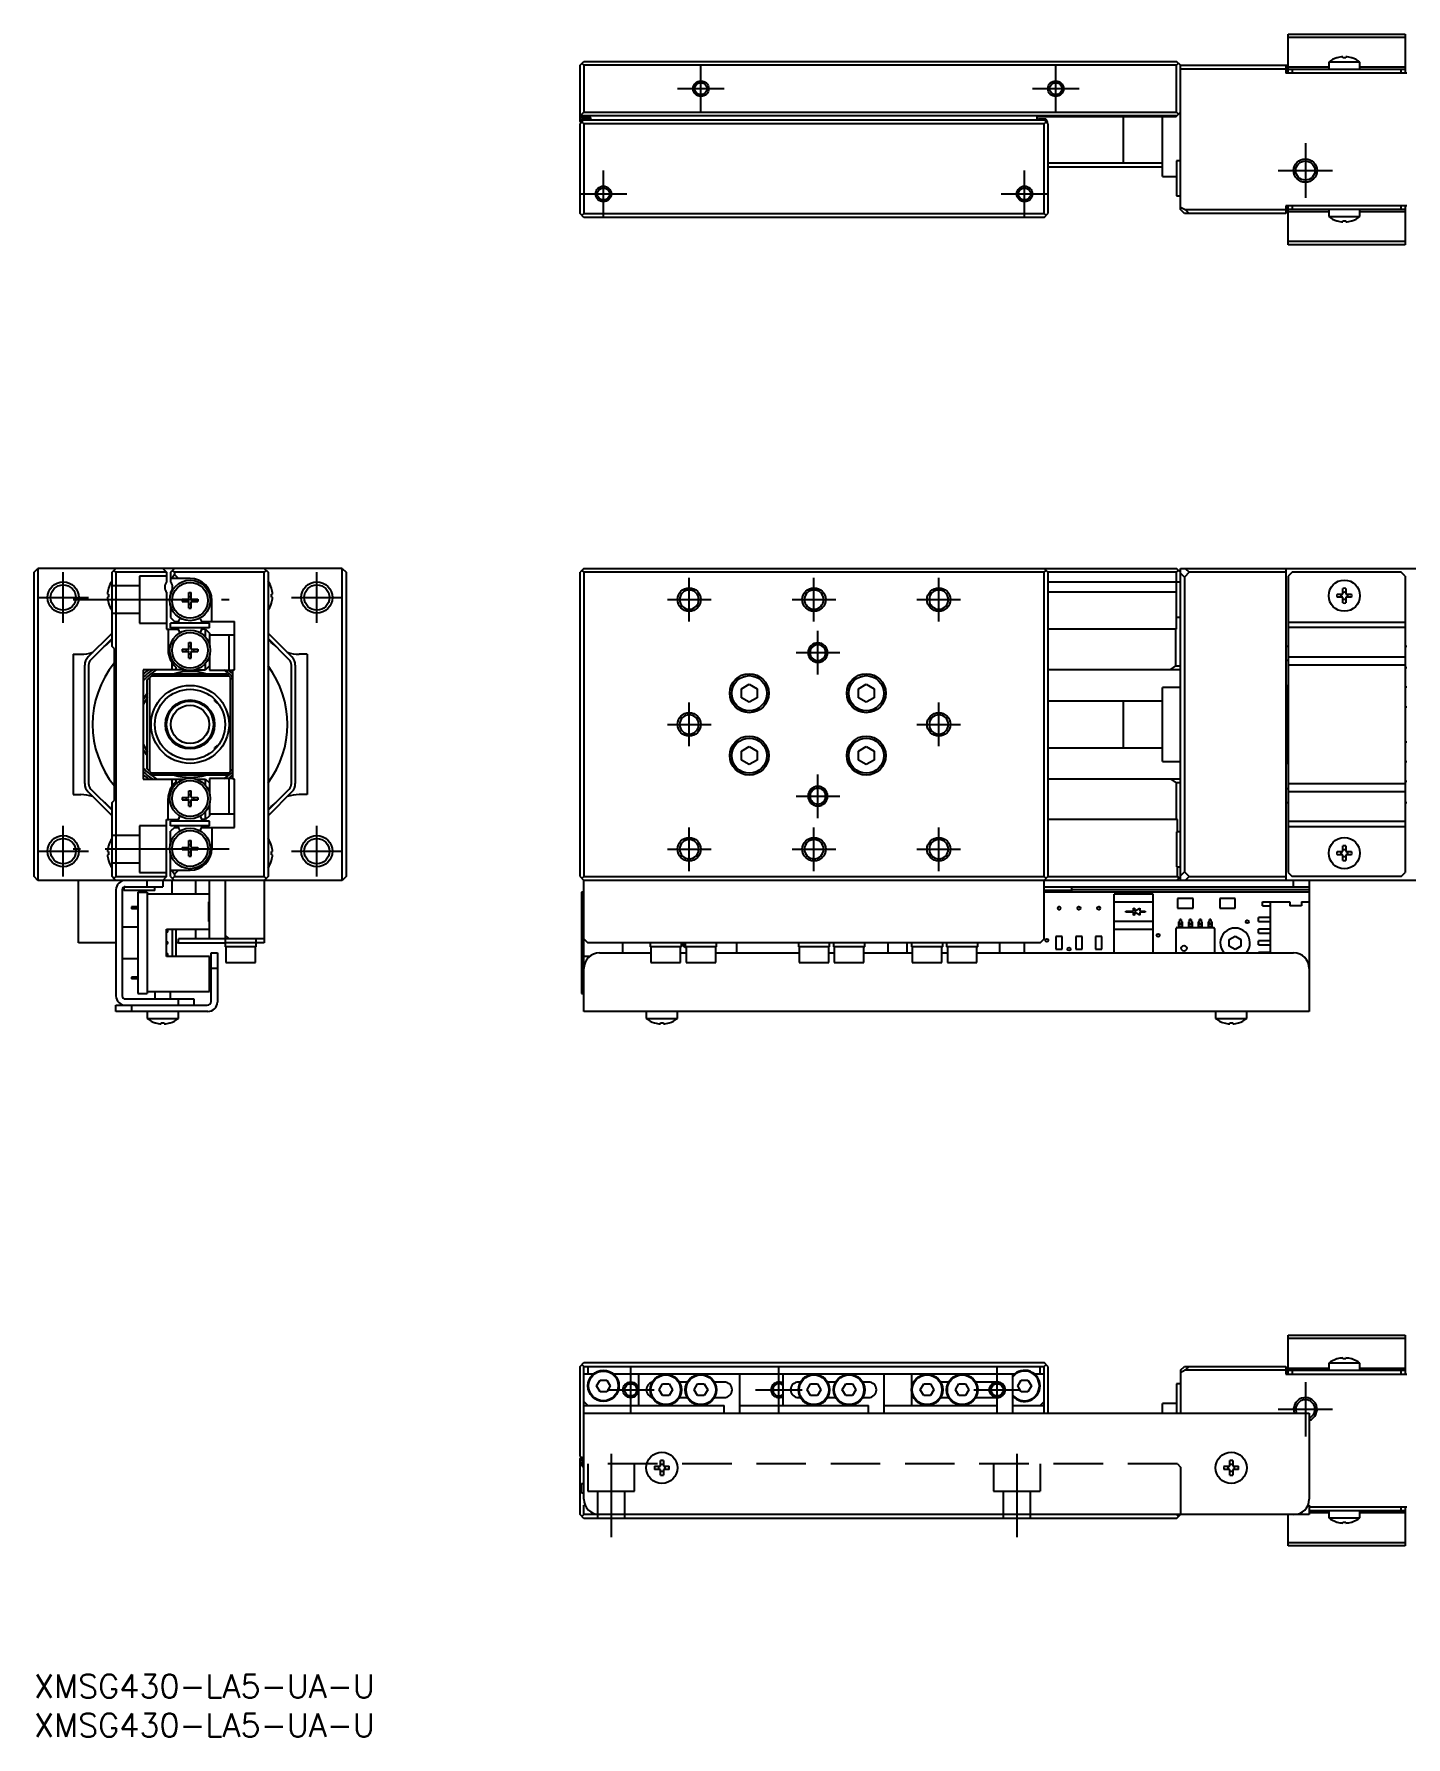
# Model space of a CAD drawing. Extents: x 0 to 579, y -8 to 217.
# Drawn here: x 0 to 175.9, y -8 to 210.3 of the extents above; entities that cross this region are included whole.
import ezdxf

# ---------------------------------------------------------------- set-up
doc = ezdxf.new("R2010")
doc.units = 0
doc.header["$LTSCALE"] = 0.5
doc.linetypes.add('CENTER', pattern=[50.8, 31.75, -6.35, 6.35, -6.35])
doc.linetypes.add('DASHED', pattern=[19.05, 12.7, -6.35])
for name, color, linetype in [('MSM_CENTER', 1, 'CENTER'), ('MSM_CONTINUOUS', 7, 'CONTINUOUS'), ('MSM_DASHED', 4, 'DASHED'), ('MSM_NARROW', 5, 'CONTINUOUS'), ('MSM_PART_NUMBER', 7, 'CONTINUOUS')]:
    doc.layers.add(name, color=color, linetype=linetype)
doc.styles.get("Standard").update_dxf_attribs({"font": 'txt.shx', "height": 1, "bigfont": 'bigfont.shx'})

# ---------------------------------------------------------------- blocks, each defined once
blk = doc.blocks.new('*U2')
at = {"layer": 'MSM_PART_NUMBER'}
blk.add_text('XMSG430-LA5-UA-U', height=3, dxfattribs=at).set_placement((0, -3))
blk = doc.blocks.new('*U3')
at = {"layer": 'MSM_PART_NUMBER'}
blk.add_text('XMSG430-LA5-UA-U', height=3, dxfattribs=at).set_placement((0, -8))

msp = doc.modelspace()

# ---------------------------------------------------------------- linework, layer by layer
at = {"layer": 'MSM_CENTER'}
for p, q in [((85.5, 200.3), (85.5, 206.3)), ((131, 200.3), (131, 206.3)), ((82.5, 203.3), (88.5, 203.3)), ((128, 203.3), (134, 203.3)), ((163, 196.3), (163, 189.3)), ((73, 186.8), (73, 192.8)), ((127, 186.8), (127, 192.8)), ((159.5, 192.8), (166.5, 192.8)), ((70, 189.8), (76, 189.8)), ((124, 189.8), (130, 189.8)), ((3.74, 134.81), (3.74, 141.31)), ((36.26, 134.81), (36.26, 141.31)), ((84, 135), (84, 140.6)), ((100, 135), (100, 140.6)), ((116, 135), (116, 140.6)), ((0.49, 138.06), (6.99, 138.06)), ((5, 137.8), (25, 137.8)), ((33.01, 138.06), (39.51, 138.06)), ((81.2, 137.8), (86.8, 137.8)), ((97.2, 137.8), (102.8, 137.8)), ((113.2, 137.8), (118.8, 137.8)), ((100.5, 128.2), (100.5, 133.8)), ((97.7, 131), (103.3, 131)), ((84, 119), (84, 124.6)), ((116, 119), (116, 124.6)), ((81.2, 121.8), (86.8, 121.8)), ((113.2, 121.8), (118.8, 121.8)), ((100.5, 109.8), (100.5, 115.4)), ((97.7, 112.6), (103.3, 112.6)), ((3.74, 102.29), (3.74, 108.79)), ((36.26, 102.29), (36.26, 108.79)), ((84, 103), (84, 108.6)), ((100, 103), (100, 108.6)), ((116, 103), (116, 108.6)), ((0.49, 105.54), (6.99, 105.54)), ((25, 105.8), (5, 105.8)), ((33.01, 105.54), (39.51, 105.54)), ((81.2, 105.8), (86.8, 105.8)), ((97.2, 105.8), (102.8, 105.8)), ((113.2, 105.8), (118.8, 105.8)), ((76.5, 33.5), (76.5, 39.5)), ((95.5, 33.5), (95.5, 39.5)), ((123.5, 33.5), (123.5, 39.5)), ((163, 37.5), (163, 30.5)), ((73.5, 36.5), (79.5, 36.5)), ((92.5, 36.5), (98.5, 36.5)), ((120.5, 36.5), (126.5, 36.5)), ((159.5, 34), (166.5, 34)), ((74, 28.31), (74, 17.63)), ((126, 28.31), (126, 17.63))]:
    msp.add_line(p, q, dxfattribs=at)
at = {"layer": 'MSM_CONTINUOUS'}
for p, q in [((160.8, 205.3), (160.8, 210.3)), ((160.8, 210.3), (175.8, 210.3)), ((175.8, 209.86), (160.8, 209.86)), ((175.8, 210.3), (175.8, 205.3)), ((167.8, 207.26), (167.8, 207.39)), ((168.2, 207.39), (168.2, 207.26)), ((70, 206.3), (70.5, 206.8)), ((70, 199.1), (70, 206.3)), ((70.25, 206.55), (70.5, 206.3)), ((70.5, 206.8), (146.5, 206.8)), ((70.5, 206.3), (70.5, 200.3)), ((146.5, 206.3), (70.5, 206.3)), ((147, 206.3), (146.5, 206.8)), ((146.5, 206.3), (146.75, 206.55)), ((146.5, 200.3), (146.5, 206.3)), ((147, 206.3), (160.8, 206.3)), ((147, 187.8), (147, 206.3)), ((160.5, 205.8), (147, 205.8)), ((160.5, 206.3), (160.5, 205.3)), ((176, 205.3), (160.5, 205.3)), ((160.8, 206.09), (166, 206.09)), ((160.8, 205.8), (175.8, 205.8)), ((161.3, 205.8), (161.3, 205.3)), ((170, 206.7), (166, 206.7)), ((166, 206.7), (166, 205.8)), ((167.07, 207.26), (167.05, 207.26)), ((168.2, 207.26), (167.8, 207.26)), ((168.95, 207.26), (168.93, 207.26)), ((170, 205.8), (170, 206.7)), ((170, 206.09), (175.8, 206.09)), ((175.3, 205.3), (175.3, 205.8)), ((70.5, 200.3), (70, 199.8)), ((146.5, 199.8), (70, 199.8)), ((70, 199.6), (71.4, 199.6)), ((70, 198.8), (70.5, 199.3)), ((70.1, 199), (70, 199.1)), ((70, 187.3), (70, 198.8)), ((70.1, 198.9), (70.1, 199.1)), ((70.25, 199.05), (70.5, 198.8)), ((71.1, 199.4), (70.4, 199.4)), ((70.4, 199.4), (70.4, 199.2)), ((70.5, 200.3), (146.5, 200.3)), ((70.5, 199.3), (129.5, 199.3)), ((70.5, 198.8), (70.5, 187.3)), ((129.5, 198.8), (70.5, 198.8)), ((71.1, 199.3), (71.1, 199.4)), ((71.4, 199.3), (71.4, 199.6)), ((128.6, 199.3), (128.6, 199.7)), ((146.4, 199.7), (128.6, 199.7)), ((129.6, 199.4), (128.9, 199.4)), ((128.9, 199.4), (128.9, 199.3)), ((129.5, 199.3), (130, 198.8)), ((129.5, 198.8), (129.75, 199.05)), ((129.5, 187.3), (129.5, 198.8)), ((129.6, 199.2), (129.6, 199.4)), ((129.9, 199.1), (129.9, 198.9)), ((130, 198.8), (130, 187.3)), ((139.7, 193.8), (139.7, 199.7)), ((144.7, 192.05), (144.7, 199.7)), ((146.4, 199.7), (147, 200.3)), ((146.75, 200.05), (146.5, 200.3)), ((130, 193.8), (144.7, 193.8)), ((130, 193.3), (144.7, 193.3)), ((146.5, 194.05), (146.5, 189.55)), ((147, 194.05), (146.5, 194.05)), ((144.7, 192.05), (146.5, 192.05)), ((146.5, 189.55), (147, 189.55)), ((147, 188.11), (147.61, 187.8)), ((147.5, 187.3), (147, 187.8)), ((147.61, 187.8), (160.5, 187.8)), ((147.61, 187.8), (148.11, 187.3)), ((176, 188.3), (160.5, 188.3)), ((160.5, 188.3), (160.5, 187.3)), ((160.8, 183.3), (160.8, 188.3)), ((175.8, 187.8), (160.8, 187.8)), ((161.3, 188.3), (161.3, 187.8)), ((166, 187.8), (166, 186.9)), ((170, 186.9), (170, 187.8)), ((175.3, 187.8), (175.3, 188.3)), ((175.8, 188.3), (175.8, 183.3)), ((70.5, 186.8), (70, 187.3)), ((70.5, 187.3), (70.25, 187.05)), ((70.5, 187.3), (129.5, 187.3)), ((129.5, 186.8), (70.5, 186.8)), ((129.75, 187.05), (129.5, 187.3)), ((129.5, 186.8), (130, 187.3)), ((160.5, 187.3), (147.5, 187.3)), ((166, 187.51), (160.8, 187.51)), ((166, 186.9), (170, 186.9)), ((167.05, 186.34), (167.07, 186.34)), ((167.8, 186.34), (168.2, 186.34)), ((167.8, 186.21), (167.8, 186.34)), ((168.2, 186.34), (168.2, 186.21)), ((168.93, 186.34), (168.95, 186.34)), ((175.8, 187.51), (170, 187.51)), ((160.8, 183.74), (175.8, 183.74)), ((175.8, 183.3), (160.8, 183.3)), ((0, 141.3), (0.5, 141.8)), ((0, 102.3), (0, 141.3)), ((0.5, 141.8), (0.5, 101.8)), ((39.5, 141.8), (0.5, 141.8)), ((10, 141.3), (10.25, 141.55)), ((10, 131.8), (10, 141.3)), ((10.25, 141.55), (10.5, 141.8)), ((10.5, 141.3), (10.25, 141.55)), ((10.5, 141.3), (10.5, 102.3)), ((17, 141.3), (10.5, 141.3)), ((16.5, 141.8), (17, 141.3)), ((17, 141.3), (17, 140.06)), ((17.75, 141.55), (17.5, 141.3)), ((17.5, 141.3), (17.5, 140.06)), ((20, 140.5), (17.5, 140.5)), ((18, 141), (17.65, 140.5)), ((17.75, 141.55), (18, 141.8)), ((18, 141.3), (17.75, 141.55)), ((18, 141.3), (18, 141)), ((29.5, 141.3), (18, 141.3)), ((18.5, 140.5), (18, 141)), ((29.5, 141.8), (30, 141.3)), ((29.75, 141.55), (29.5, 141.3)), ((29.5, 102.3), (29.5, 141.3)), ((30, 141.3), (30, 102.3)), ((39.5, 101.8), (39.5, 141.8)), ((39.5, 141.8), (40, 141.3)), ((40, 141.3), (40, 102.3)), ((70.5, 141.8), (70, 141.3)), ((70, 102.3), (70, 141.3)), ((70.25, 141.55), (70.5, 141.3)), ((70.5, 141.8), (146.5, 141.8)), ((129.5, 141.3), (70.5, 141.3)), ((70.5, 141.3), (70.5, 102.3)), ((130, 141.3), (129.5, 141.8)), ((129.5, 141.3), (129.75, 141.55)), ((129.5, 102.3), (129.5, 141.3)), ((146.5, 141.3), (130, 141.3)), ((130, 141.3), (130, 102.3)), ((130, 140.06), (146.5, 140.06)), ((147, 141.3), (146.5, 141.8)), ((146.5, 141.3), (146.75, 141.55)), ((146.5, 140.06), (146.5, 141.3)), ((146.5, 134), (146.5, 140.05)), ((147, 140.05), (146.5, 140.05)), ((147, 141.8), (207.5, 141.8)), ((147, 101.8), (147, 141.8)), ((147.5, 140.69), (147, 141.19)), ((148.11, 141.3), (147.5, 140.69)), ((147.5, 140.69), (147.5, 102.91)), ((147.61, 141.8), (148.11, 141.3)), ((160.5, 141.3), (148.11, 141.3)), ((160.5, 141.8), (160.5, 101.8)), ((161.3, 141.3), (160.8, 140.8)), ((160.8, 140.8), (160.8, 102.8)), ((175.3, 141.3), (161.3, 141.3)), ((175.8, 140.8), (175.3, 141.3)), ((175.8, 140.8), (175.8, 102.8)), ((9.41, 138.5), (9.54, 138.5)), ((9.54, 138.1), (9.41, 138.1)), ((9.54, 139.25), (9.54, 139.23)), ((9.54, 138.5), (9.54, 138.1)), ((17, 138.74), (17, 134)), ((17.5, 138.74), (17.5, 138.41)), ((19, 137.84), (19.79, 137.84)), ((19, 137.84), (19, 137.55)), ((19, 137.55), (19.79, 137.55)), ((19.53, 137.55), (19.53, 137.84)), ((19.85, 138.7), (20.14, 138.7)), ((19.85, 137.9), (19.85, 138.7)), ((20.14, 138.17), (19.85, 138.17)), ((20.14, 137.9), (20.14, 138.7)), ((20.2, 137.84), (21, 137.84)), ((20.2, 137.55), (21, 137.55)), ((20.47, 137.55), (20.47, 137.84)), ((21, 137.84), (21, 137.55)), ((22.8, 135), (22.8, 137.7)), ((30.46, 139.23), (30.46, 139.25)), ((30.46, 138.5), (30.59, 138.5)), ((30.46, 138.1), (30.46, 138.5)), ((30.59, 138.1), (30.46, 138.1)), ((146.5, 138.74), (130, 138.74)), ((167.07, 138.5), (167.8, 138.5)), ((167.8, 138.1), (167.07, 138.1)), ((167.8, 138.5), (167.8, 139.23)), ((167.8, 137.37), (167.8, 138.1)), ((168.2, 139.23), (168.2, 138.5)), ((168.2, 138.5), (168.93, 138.5)), ((168.2, 138.1), (168.2, 137.37)), ((168.93, 138.1), (168.2, 138.1)), ((9.54, 137.37), (9.54, 137.35)), ((17.5, 136.99), (17.5, 135.5)), ((17.5, 135.5), (18, 135)), ((19.85, 136.7), (19.85, 137.49)), ((19.85, 137.23), (20.14, 137.23)), ((19.85, 136.7), (20.14, 136.7)), ((20.14, 136.7), (20.14, 137.49)), ((30.46, 137.35), (30.46, 137.37)), ((146.5, 135.55), (147, 135.55)), ((6.94, 130.45), (10, 133.51)), ((17, 134), (18.46, 134)), ((17.2, 134), (17.2, 131.3)), ((17.5, 134.2), (17.5, 134.8)), ((22.5, 134.8), (17.5, 134.8)), ((22.5, 134.2), (17.5, 134.2)), ((18, 135), (18.48, 135)), ((18.46, 134), (18.54, 133.86)), ((18.54, 135.09), (18.48, 135)), ((21.52, 135), (21.33, 135.33)), ((21.33, 133.62), (21.54, 134)), ((21.52, 135), (25.7, 135)), ((22, 134), (21.54, 134)), ((22, 132.96), (22, 134)), ((22, 134), (22.5, 133.5)), ((22.5, 134.2), (22.5, 134.8)), ((22.5, 133.5), (22.5, 132.01)), ((25.7, 133.25), (22.5, 133.25)), ((25, 128.75), (25, 133.25)), ((25.7, 128.8), (25.7, 135)), ((30, 133.51), (33.06, 130.45)), ((146.5, 134), (130, 134)), ((146.4, 129.3), (146.4, 134)), ((160.8, 134.92), (175.8, 134.92)), ((175.8, 134.21), (160.8, 134.21)), ((10, 132.8), (7.29, 130.09)), ((10.3, 131.5), (10, 131.8)), ((10.3, 112.1), (10.3, 131.5)), ((19, 131.44), (19.79, 131.44)), ((19, 131.44), (19, 131.15)), ((19, 131.15), (19.79, 131.15)), ((19.53, 131.15), (19.53, 131.44)), ((19.85, 132.3), (20.14, 132.3)), ((19.85, 131.5), (19.85, 132.3)), ((20.14, 131.77), (19.85, 131.77)), ((19.85, 130.3), (19.85, 131.09)), ((20.14, 131.5), (20.14, 132.3)), ((20.14, 130.3), (20.14, 131.09)), ((20.2, 131.44), (21, 131.44)), ((20.2, 131.15), (21, 131.15)), ((20.47, 131.15), (20.47, 131.44)), ((21, 131.44), (21, 131.15)), ((32.71, 130.09), (30, 132.8)), ((160.8, 131.8), (160.5, 131.8)), ((176, 131.8), (175.8, 131.8)), ((5, 130.8), (5, 112.8)), ((5, 130.8), (6, 130.8)), ((6.5, 114.21), (6.5, 129.39)), ((7, 129.39), (7, 114.21)), ((14, 128.8), (14, 114.8)), ((19.29, 128.8), (14, 128.8)), ((17.7, 128.8), (17.7, 129.7)), ((18.2, 129.16), (18.2, 128.8)), ((19.85, 130.83), (20.14, 130.83)), ((19.85, 130.3), (20.14, 130.3)), ((20.71, 128.8), (22, 128.8)), ((22, 128.8), (22, 129.64)), ((22.5, 129.3), (22, 128.8)), ((22.5, 130.59), (22.5, 128.75)), ((25.5, 114.8), (25.5, 128.8)), ((25.5, 128.8), (25.7, 128.8)), ((33, 114.21), (33, 129.39)), ((33.5, 129.39), (33.5, 114.21)), ((35, 130.8), (34, 130.8)), ((35, 130.8), (35, 112.8)), ((147, 128.8), (130, 128.8)), ((145.69, 128.8), (146.4, 129.3)), ((146.4, 129.3), (147, 129.3)), ((160.5, 130.05), (160.8, 130.05)), ((160.8, 130.45), (175.8, 130.45)), ((175.8, 129.39), (160.8, 129.39)), ((176, 129.07), (175.8, 129.07)), ((14.5, 127.5), (14.8, 127.8)), ((14.5, 116.1), (14.5, 127.5)), ((15, 128), (14.8, 127.8)), ((14.8, 127.8), (14.8, 115.8)), ((15, 128), (15.3, 128.3)), ((25, 128), (15, 128)), ((15.3, 128.3), (24.7, 128.3)), ((22.5, 128.75), (25.5, 128.75)), ((24.7, 128.3), (25, 128)), ((25.2, 127.8), (25, 128)), ((25.2, 115.8), (25.2, 127.8)), ((25.2, 127.8), (25.5, 127.5)), ((90.7, 126.38), (91.7, 126.95)), ((91.7, 126.95), (92.7, 126.38)), ((105.7, 126.38), (106.7, 126.95)), ((106.7, 126.95), (107.7, 126.38)), ((160.7, 126.8), (160.5, 126.6)), ((160.7, 126.8), (160.7, 116.8)), ((160.8, 126.8), (160.7, 126.8)), ((23.2, 124.77), (23.2, 124.96)), ((23.2, 124.77), (23.42, 124.55)), ((23.42, 124.72), (23.42, 124.55)), ((23.42, 124.55), (23.56, 124.55)), ((90.7, 125.22), (90.7, 126.38)), ((91.7, 124.65), (90.7, 125.22)), ((92.7, 125.22), (91.7, 124.65)), ((92.7, 126.38), (92.7, 125.22)), ((105.7, 125.22), (105.7, 126.38)), ((106.7, 124.65), (105.7, 125.22)), ((107.7, 125.22), (106.7, 124.65)), ((107.7, 126.38), (107.7, 125.22)), ((144.7, 124.8), (130, 124.8)), ((139.7, 118.8), (139.7, 124.8)), ((144.7, 117.05), (144.7, 126.55)), ((147, 126.55), (144.7, 126.55)), ((176, 126.57), (175.8, 126.57)), ((175.8, 124.07), (176, 124.07)), ((23.42, 119.05), (23.2, 118.82)), ((23.2, 118.64), (23.2, 118.82)), ((23.42, 119.05), (23.42, 118.88)), ((23.56, 119.05), (23.42, 119.05)), ((90.7, 118.38), (91.7, 118.95)), ((90.7, 117.22), (90.7, 118.38)), ((91.7, 118.95), (92.7, 118.38)), ((92.7, 118.38), (92.7, 117.22)), ((105.7, 118.38), (106.7, 118.95)), ((105.7, 117.22), (105.7, 118.38)), ((106.7, 118.95), (107.7, 118.38)), ((107.7, 118.38), (107.7, 117.22)), ((130, 118.8), (144.7, 118.8)), ((176, 119.53), (175.8, 119.53)), ((14.8, 115.8), (14.5, 116.1)), ((14.8, 115.8), (15, 115.6)), ((25, 115.6), (25.2, 115.8)), ((25.5, 116.1), (25.2, 115.8)), ((91.7, 116.65), (90.7, 117.22)), ((92.7, 117.22), (91.7, 116.65)), ((106.7, 116.65), (105.7, 117.22)), ((107.7, 117.22), (106.7, 116.65)), ((144.7, 117.05), (147, 117.05)), ((160.5, 117), (160.7, 116.8)), ((160.7, 116.8), (160.8, 116.8)), ((175.8, 117.03), (176, 117.03)), ((14, 114.8), (19.29, 114.8)), ((15, 115.6), (25, 115.6)), ((15.3, 115.3), (15, 115.6)), ((24.7, 115.3), (15.3, 115.3)), ((17.7, 113.9), (17.7, 114.8)), ((18.2, 114.8), (18.2, 114.44)), ((20.71, 114.8), (22, 114.8)), ((22, 113.96), (22, 114.8)), ((22, 114.8), (22.5, 114.3)), ((22.5, 114.85), (22.5, 113.01)), ((25.5, 114.85), (22.5, 114.85)), ((25, 115.6), (24.7, 115.3)), ((25, 110.35), (25, 114.85)), ((25.7, 114.8), (25.5, 114.8)), ((25.7, 108.6), (25.7, 114.8)), ((147, 114.8), (130, 114.8)), ((146.5, 114.3), (145.79, 114.8)), ((146.5, 109.6), (146.5, 114.3)), ((147, 114.3), (146.5, 114.3)), ((160.8, 113.55), (160.5, 113.55)), ((160.8, 114.21), (175.8, 114.21)), ((175.8, 114.53), (176, 114.53)), ((5, 112.8), (6, 112.8)), ((10, 110.09), (6.94, 113.15)), ((7.29, 113.51), (10, 110.8)), ((10, 111.8), (10.3, 112.1)), ((10, 102.3), (10, 111.8)), ((17.2, 109.6), (17.2, 112.3)), ((19, 112.44), (19.79, 112.44)), ((19, 112.44), (19, 112.15)), ((19, 112.15), (19.79, 112.15)), ((19.53, 112.15), (19.53, 112.44)), ((19.85, 113.3), (20.14, 113.3)), ((19.85, 112.5), (19.85, 113.3)), ((20.14, 112.77), (19.85, 112.77)), ((19.85, 111.3), (19.85, 112.09)), ((19.85, 111.83), (20.14, 111.83)), ((20.14, 112.5), (20.14, 113.3)), ((20.14, 111.3), (20.14, 112.09)), ((20.2, 112.44), (21, 112.44)), ((20.2, 112.15), (21, 112.15)), ((20.47, 112.15), (20.47, 112.44)), ((21, 112.44), (21, 112.15)), ((22.5, 111.59), (22.5, 110.1)), ((30, 110.8), (32.71, 113.51)), ((33.06, 113.15), (30, 110.09)), ((35, 112.8), (34, 112.8)), ((160.5, 111.8), (160.8, 111.8)), ((175.8, 113.15), (160.8, 113.15)), ((175.8, 111.8), (176, 111.8)), ((17, 109.6), (18.46, 109.6)), ((17, 102.3), (17, 109.6)), ((17.5, 108.8), (17.5, 109.4)), ((22.5, 109.4), (17.5, 109.4)), ((18.54, 109.74), (18.46, 109.6)), ((19.85, 111.3), (20.14, 111.3)), ((21.54, 109.6), (21.33, 109.98)), ((22, 109.6), (21.54, 109.6)), ((22, 109.6), (22, 110.64)), ((22.5, 110.1), (22, 109.6)), ((22.5, 110.35), (25.7, 110.35)), ((22.5, 108.8), (22.5, 109.4)), ((146.6, 109.6), (130, 109.6)), ((146.6, 108.05), (146.6, 109.6)), ((160.8, 109.39), (175.8, 109.39)), ((22.5, 108.8), (17.5, 108.8)), ((18, 108.6), (17.5, 108.1)), ((17.5, 106.61), (17.5, 108.1)), ((18, 108.6), (18.48, 108.6)), ((18.48, 108.6), (18.54, 108.51)), ((21.33, 108.27), (21.52, 108.6)), ((21.52, 108.6), (25.7, 108.6)), ((22.8, 108.6), (22.8, 105.9)), ((146.5, 108.05), (146.5, 103.55)), ((147, 108.05), (146.5, 108.05)), ((175.8, 108.68), (160.8, 108.68)), ((9.41, 105.5), (9.54, 105.5)), ((9.54, 105.1), (9.41, 105.1)), ((9.54, 106.25), (9.54, 106.23)), ((9.54, 105.5), (9.54, 105.1)), ((17.5, 102.3), (17.5, 105.19)), ((19, 106.04), (19.79, 106.04)), ((19, 106.04), (19, 105.75)), ((19, 105.75), (19.79, 105.75)), ((19.53, 105.75), (19.53, 106.04)), ((19.85, 106.9), (20.14, 106.9)), ((19.85, 106.1), (19.85, 106.9)), ((20.14, 106.37), (19.85, 106.37)), ((19.85, 104.9), (19.85, 105.69)), ((19.85, 105.43), (20.14, 105.43)), ((19.85, 104.9), (20.14, 104.9)), ((20.14, 106.1), (20.14, 106.9)), ((20.14, 104.9), (20.14, 105.69)), ((20.2, 106.04), (21, 106.04)), ((20.2, 105.75), (21, 105.75)), ((20.47, 105.75), (20.47, 106.04)), ((21, 106.04), (21, 105.75)), ((30.46, 106.23), (30.46, 106.25)), ((30.46, 105.5), (30.59, 105.5)), ((30.46, 105.1), (30.46, 105.5)), ((30.59, 105.1), (30.46, 105.1)), ((167.07, 105.5), (167.8, 105.5)), ((167.8, 105.1), (167.07, 105.1)), ((167.8, 105.5), (167.8, 106.23)), ((167.8, 104.37), (167.8, 105.1)), ((168.2, 106.23), (168.2, 105.5)), ((168.2, 105.5), (168.93, 105.5)), ((168.2, 105.1), (168.2, 104.37)), ((168.93, 105.1), (168.2, 105.1)), ((9.54, 104.37), (9.54, 104.35)), ((17.5, 103.1), (20, 103.1)), ((17.65, 103.1), (18, 102.6)), ((18, 102.6), (18.5, 103.1)), ((30.46, 104.35), (30.46, 104.37)), ((146.5, 103.55), (147, 103.55)), ((146.6, 102.3), (146.6, 103.55)), ((147, 102.41), (147.5, 102.91)), ((147.5, 102.91), (148.11, 102.3)), ((160.8, 102.8), (161.3, 102.3)), ((175.3, 102.3), (175.8, 102.8)), ((0.5, 101.8), (0, 102.3)), ((39.5, 101.8), (0.5, 101.8)), ((5.7, 93.8), (5.7, 101.8)), ((10.25, 102.05), (10, 102.3)), ((10.25, 102.05), (10.5, 102.3)), ((10.5, 101.8), (10.25, 102.05)), ((10.5, 102.3), (17, 102.3)), ((10.5, 100.6), (10.5, 87)), ((11.3, 100.6), (11.3, 87)), ((11.5, 100.95), (11.5, 100.5)), ((15.5, 100.5), (11.5, 100.5)), ((11.7, 101), (16.5, 101)), ((14.5, 101), (14.5, 101.8)), ((15.5, 100.5), (15.5, 101)), ((17, 102.3), (16.5, 101.8)), ((16.5, 101.8), (16.5, 101)), ((17.5, 102.3), (17.75, 102.05)), ((17.7, 100.05), (17.7, 101.8)), ((17.75, 102.05), (18, 102.3)), ((18, 101.8), (17.75, 102.05)), ((18, 102.6), (18, 102.3)), ((18, 102.3), (29.5, 102.3)), ((20.7, 101.8), (20.7, 100.05)), ((22.5, 94.3), (22.5, 101.8)), ((24.5, 101.8), (24.5, 93.3)), ((29.5, 102.3), (29.75, 102.05)), ((30, 102.3), (29.5, 101.8)), ((29.5, 101.8), (29.5, 93.8)), ((40, 102.3), (39.5, 101.8)), ((70, 102.3), (70.5, 101.8)), ((70.5, 102.3), (70.25, 102.05)), ((70.5, 102.3), (129.5, 102.3)), ((70.5, 85), (70.5, 101.8)), ((207.5, 101.8), (70.5, 101.8)), ((129.75, 102.05), (129.5, 102.3)), ((129.5, 101.8), (130, 102.3)), ((129.5, 94.3), (129.5, 101.8)), ((129.5, 101), (163.5, 101)), ((133, 100.5), (129.5, 100.5)), ((130, 102.3), (146.6, 102.3)), ((133, 101), (133, 100.3)), ((163.5, 100.6), (133, 100.6)), ((146.5, 101.8), (146.8, 102.1)), ((146.8, 102.1), (146.6, 102.3)), ((146.8, 102.1), (147, 102.3)), ((148.11, 102.3), (147.61, 101.8)), ((148.11, 102.3), (160.5, 102.3)), ((175.3, 102.3), (161.3, 102.3)), ((161.5, 101), (161.5, 101.8)), ((163.5, 101.8), (163.5, 85)), ((12.5, 98.42), (12.5, 98.17)), ((13.3, 98.42), (12.5, 98.42)), ((13.3, 100.3), (13.3, 87.3)), ((13.3, 100.3), (14.5, 100.3)), ((14.5, 100.3), (14.5, 87.3)), ((22.5, 100.05), (14.5, 100.05)), ((22.4, 96.55), (22.4, 99.05)), ((22.5, 99.05), (22.4, 99.05)), ((22.4, 98.25), (22.5, 98.25)), ((70.5, 100.3), (70.2, 100.3)), ((70.2, 100.3), (70.2, 87.3)), ((163.5, 100.3), (129.5, 100.3)), ((143.5, 100.05), (138.5, 100.05)), ((138.5, 92.5), (138.5, 100.05)), ((138.5, 99.05), (143.5, 99.05)), ((140.95, 97.87), (140.95, 98.25)), ((140.95, 98.25), (141.1, 98.25)), ((141.1, 98.25), (141.1, 97.86)), ((141.1, 97.86), (141.78, 98.25)), ((141.78, 98.25), (141.78, 97.87)), ((143.5, 92.5), (143.5, 100.05)), ((148.63, 99.5), (146.63, 99.5)), ((146.63, 99.5), (146.63, 98.25)), ((146.63, 98.25), (148.63, 98.25)), ((148.63, 98.25), (148.63, 99.5)), ((152.02, 99.5), (152.02, 98.25)), ((154.02, 99.5), (152.02, 99.5)), ((152.02, 98.25), (154.02, 98.25)), ((154.02, 98.25), (154.02, 99.5)), ((157.5, 98.55), (157.5, 99.05)), ((157.5, 99.05), (161, 99.05)), ((157.5, 98.55), (158.5, 98.55)), ((158.5, 99.05), (158.5, 92.5)), ((161, 99.05), (161, 98.55)), ((162.5, 98.55), (161, 98.55)), ((162.5, 99.05), (163.5, 99.05)), ((162.5, 99.05), (162.5, 98.55)), ((13.3, 98.17), (12.5, 98.17)), ((22.4, 97.87), (22.5, 97.87)), ((22.4, 97.72), (22.5, 97.72)), ((22.4, 97.35), (22.5, 97.35)), ((22.5, 96.55), (22.4, 96.55)), ((143.5, 96.55), (138.5, 96.55)), ((140, 97.72), (140, 97.87)), ((140, 97.87), (140.95, 97.87)), ((140.95, 97.72), (140, 97.72)), ((140.95, 97.35), (140.95, 97.72)), ((141.1, 97.35), (140.95, 97.35)), ((141.78, 97.35), (141.1, 97.74)), ((141.1, 97.74), (141.1, 97.35)), ((141.78, 97.87), (142.48, 97.87)), ((142.48, 97.72), (141.78, 97.72)), ((141.78, 97.72), (141.78, 97.35)), ((142.48, 97.87), (142.48, 97.72)), ((146.78, 96.48), (146.89, 96.55)), ((146.78, 95.75), (146.78, 96.48)), ((146.78, 96.29), (147.21, 96.29)), ((146.78, 96.19), (147.21, 96.19)), ((147.09, 96.8), (146.89, 96.8)), ((146.89, 96.55), (146.89, 96.8)), ((147.09, 96.8), (147.09, 96.55)), ((147.09, 96.55), (147.21, 96.48)), ((147.21, 96.48), (147.21, 95.75)), ((148.05, 96.48), (148.16, 96.55)), ((148.05, 95.75), (148.05, 96.48)), ((148.05, 96.29), (148.48, 96.29)), ((148.05, 96.19), (148.48, 96.19)), ((148.36, 96.8), (148.16, 96.8)), ((148.16, 96.55), (148.16, 96.8)), ((148.36, 96.8), (148.36, 96.55)), ((148.36, 96.55), (148.48, 96.48)), ((148.48, 96.48), (148.48, 95.75)), ((149.32, 96.48), (149.43, 96.55)), ((149.32, 95.75), (149.32, 96.48)), ((149.32, 96.29), (149.75, 96.29)), ((149.32, 96.19), (149.75, 96.19)), ((149.43, 96.55), (149.43, 96.8)), ((149.63, 96.8), (149.43, 96.8)), ((149.63, 96.8), (149.63, 96.55)), ((149.63, 96.55), (149.75, 96.48)), ((149.75, 96.48), (149.75, 95.75)), ((150.59, 96.48), (150.7, 96.55)), ((150.59, 95.75), (150.59, 96.48)), ((150.59, 96.29), (151.02, 96.29)), ((150.59, 96.19), (151.02, 96.19)), ((150.9, 96.8), (150.7, 96.8)), ((150.7, 96.55), (150.7, 96.8)), ((150.9, 96.8), (150.9, 96.55)), ((150.9, 96.55), (151.02, 96.48)), ((151.02, 96.48), (151.02, 95.75)), ((157, 96.55), (157, 97.05)), ((158.5, 97.05), (157, 97.05)), ((157, 96.55), (158.5, 96.55)), ((13.3, 95.8), (11.3, 95.8)), ((17, 95.55), (22.5, 95.55)), ((17, 92.05), (17, 95.55)), ((17.7, 95.55), (17.7, 92.05)), ((18.2, 95.55), (18.2, 92.05)), ((18.5, 93.8), (18.5, 94.3)), ((29.5, 94.3), (18.5, 94.3)), ((20.7, 95.55), (20.7, 94.3)), ((25, 94.3), (24.5, 94.8)), ((28.5, 93.3), (28.5, 94.3)), ((70.5, 94.3), (71, 93.8)), ((129, 93.8), (129.5, 94.3)), ((131.03, 94.6), (131.03, 93)), ((131.83, 94.6), (131.03, 94.6)), ((131.83, 93), (131.83, 94.6)), ((134.37, 94.6), (133.57, 94.6)), ((133.57, 94.6), (133.57, 93)), ((134.37, 93), (134.37, 94.6)), ((136.11, 94.6), (136.11, 93)), ((136.91, 94.6), (136.11, 94.6)), ((136.91, 93), (136.91, 94.6)), ((138.5, 95.55), (143.5, 95.55)), ((146.45, 92.5), (146.45, 95.65)), ((146.55, 95.75), (151.25, 95.75)), ((147.21, 95.86), (146.78, 95.86)), ((148.48, 95.86), (148.05, 95.86)), ((149.75, 95.86), (149.32, 95.86)), ((151.02, 95.86), (150.59, 95.86)), ((151.35, 95.65), (151.35, 92.5)), ((153.25, 94.23), (154, 94.67)), ((153.25, 93.37), (153.25, 94.23)), ((154, 94.67), (154.75, 94.23)), ((154.75, 94.23), (154.75, 93.37)), ((157, 95.05), (157, 95.55)), ((158.5, 95.55), (157, 95.55)), ((157, 95.05), (158.5, 95.05)), ((157, 93.55), (157, 94.05)), ((158.5, 94.05), (157, 94.05)), ((10.5, 93.8), (5.7, 93.8)), ((11.3, 91.8), (13.3, 91.8)), ((22.5, 92.05), (17, 92.05)), ((18.5, 93.8), (18.2, 93.8)), ((18.5, 93.8), (24.5, 93.8)), ((22.5, 87.55), (22.5, 92.05)), ((22.7, 86.3), (22.7, 92.5)), ((22.7, 92.5), (23.5, 92.5)), ((23.5, 92.5), (23.5, 86.2)), ((28.5, 93.8), (24.5, 93.8)), ((28.5, 93.3), (24.5, 93.3)), ((24.6, 93.3), (24.6, 91.3)), ((28.4, 91.3), (28.4, 93.3)), ((29.5, 93.8), (28.5, 93.8)), ((71.24, 92.05), (70.5, 92.05)), ((129, 93.8), (71, 93.8)), ((72.5, 92.5), (79.1, 92.5)), ((75.5, 92.5), (75.5, 93.8)), ((79, 93.8), (79, 93.3)), ((83, 93.3), (79, 93.3)), ((79.1, 93.3), (79.1, 91.3)), ((82.9, 91.3), (82.9, 93.3)), ((82.9, 92.5), (83.6, 92.5)), ((83, 93.3), (83, 93.8)), ((83.25, 93.37), (83.25, 93.8)), ((83.6, 93.16), (83.25, 93.37)), ((83.5, 93.8), (83.5, 93.3)), ((87.5, 93.3), (83.5, 93.3)), ((83.6, 93.3), (83.6, 91.3)), ((87.4, 91.3), (87.4, 93.3)), ((87.4, 92.5), (98.1, 92.5)), ((87.5, 93.3), (87.5, 93.8)), ((90.1, 92.5), (90.1, 93.8)), ((98, 93.8), (98, 93.3)), ((102, 93.3), (98, 93.3)), ((98.1, 93.3), (98.1, 91.3)), ((101.9, 91.3), (101.9, 93.3)), ((101.9, 92.5), (102.6, 92.5)), ((102, 93.3), (102, 93.8)), ((102.5, 93.8), (102.5, 93.3)), ((106.5, 93.3), (102.5, 93.3)), ((102.6, 93.3), (102.6, 91.3)), ((106.4, 91.3), (106.4, 93.3)), ((106.4, 92.5), (112.6, 92.5)), ((106.5, 93.3), (106.5, 93.8)), ((109.5, 92.5), (109.5, 93.8)), ((111.9, 93.8), (111.9, 92.5)), ((112.5, 93.8), (112.5, 93.3)), ((116.5, 93.3), (112.5, 93.3)), ((112.6, 93.3), (112.6, 91.3)), ((116.4, 91.3), (116.4, 93.3)), ((116.4, 92.5), (117.1, 92.5)), ((116.5, 93.3), (116.5, 93.8)), ((117, 93.8), (117, 93.3)), ((121, 93.3), (117, 93.3)), ((117.1, 93.3), (117.1, 91.3)), ((120.9, 91.3), (120.9, 93.3)), ((120.9, 92.5), (161.5, 92.5)), ((121, 93.3), (121, 93.8)), ((123.8, 93.8), (123.8, 92.5)), ((127, 92.5), (127, 93.8)), ((131.03, 93), (131.83, 93)), ((133.57, 93), (134.37, 93)), ((136.11, 93), (136.91, 93)), ((154, 92.93), (153.25, 93.37)), ((154.75, 93.37), (154, 92.93)), ((157, 93.55), (158.5, 93.55)), ((157, 92.5), (157, 92.55)), ((158.5, 92.55), (157, 92.55)), ((23.5, 90.5), (22.7, 90.5)), ((24.6, 91.3), (28.4, 91.3)), ((79.1, 91.3), (82.9, 91.3)), ((83.6, 91.3), (87.4, 91.3)), ((98.1, 91.3), (101.9, 91.3)), ((102.6, 91.3), (106.4, 91.3)), ((112.6, 91.3), (116.4, 91.3)), ((117.1, 91.3), (120.9, 91.3)), ((12.5, 89.42), (12.5, 89.17)), ((13.3, 89.42), (12.5, 89.42)), ((13.3, 89.17), (12.5, 89.17)), ((14.5, 87.55), (22.5, 87.55)), ((15.5, 87.55), (15.5, 86.6)), ((17.5, 86.6), (17.5, 87.55)), ((10.5, 85), (10.5, 85.8)), ((10.5, 85.8), (22.2, 85.8)), ((11.7, 86.6), (20.5, 86.6)), ((12.5, 85.8), (12.5, 85)), ((13.3, 87.3), (14.5, 87.3)), ((18.5, 85.8), (18.5, 86.6)), ((20.5, 86.6), (20.5, 85.8)), ((70.2, 87.3), (70.5, 87.3)), ((22.3, 85), (10.5, 85)), ((14.5, 85), (14.5, 84.1)), ((14.5, 84.1), (18.5, 84.1)), ((15.55, 83.54), (15.57, 83.54)), ((16.3, 83.54), (16.7, 83.54)), ((16.3, 83.41), (16.3, 83.54)), ((16.7, 83.54), (16.7, 83.41)), ((17.43, 83.54), (17.45, 83.54)), ((18.5, 84.1), (18.5, 85)), ((163.5, 85), (70.5, 85)), ((78.5, 85), (78.5, 84.1)), ((78.5, 84.1), (82.5, 84.1)), ((79.55, 83.54), (79.57, 83.54)), ((80.3, 83.54), (80.7, 83.54)), ((80.3, 83.41), (80.3, 83.54)), ((80.7, 83.54), (80.7, 83.41)), ((81.43, 83.54), (81.45, 83.54)), ((82.5, 84.1), (82.5, 85)), ((151.5, 85), (151.5, 84.1)), ((151.5, 84.1), (155.5, 84.1)), ((152.55, 83.54), (152.57, 83.54)), ((153.3, 83.54), (153.7, 83.54)), ((153.3, 83.41), (153.3, 83.54)), ((153.7, 83.54), (153.7, 83.41)), ((154.43, 83.54), (154.45, 83.54)), ((155.5, 84.1), (155.5, 85)), ((160.8, 38.5), (160.8, 43.5)), ((160.8, 43.5), (175.8, 43.5)), ((175.8, 43.06), (160.8, 43.06)), ((175.8, 43.5), (175.8, 38.5)), ((70, 39.5), (70.5, 40)), ((70, 28), (70, 39.5)), ((70.25, 39.75), (70.5, 39.5)), ((70.5, 40), (129.5, 40)), ((70.5, 22.5), (70.5, 39.5)), ((70.5, 39.5), (129.5, 39.5)), ((71, 39.5), (71, 38.5)), ((129, 38.5), (129, 39.5)), ((130, 39.5), (129.5, 40)), ((129.5, 39.5), (129.75, 39.75)), ((129.5, 33.5), (129.5, 39.5)), ((130, 39.5), (130, 33.5)), ((147, 39), (147.5, 39.5)), ((147.5, 39.5), (160.5, 39.5)), ((148.11, 39.5), (147.61, 39)), ((160.5, 39.5), (160.5, 38.5)), ((170, 39.9), (166, 39.9)), ((166, 39.9), (166, 39)), ((167.07, 40.46), (167.05, 40.46)), ((167.8, 40.46), (167.8, 40.59)), ((168.2, 40.46), (167.8, 40.46)), ((168.2, 40.59), (168.2, 40.46)), ((168.95, 40.46), (168.93, 40.46)), ((170, 39), (170, 39.9)), ((71.68, 38.5), (70.5, 38.5)), ((72.13, 37), (72.57, 37.75)), ((72.57, 37.75), (73.43, 37.75)), ((73.43, 37.75), (73.87, 37)), ((125.68, 38.5), (74.32, 38.5)), ((77.5, 38.5), (77.5, 34.5)), ((80.13, 36.5), (80.57, 37.25)), ((80.57, 37.25), (81.43, 37.25)), ((81.43, 37.25), (81.87, 36.5)), ((83.77, 37.5), (82.73, 37.5)), ((84.63, 36.5), (85.07, 37.25)), ((85.07, 37.25), (85.93, 37.25)), ((85.93, 37.25), (86.37, 36.5)), ((88.5, 37.5), (87.23, 37.5)), ((90.5, 33.5), (90.5, 38.5)), ((96, 38.5), (96, 34.5)), ((98.27, 37.5), (98, 37.5)), ((99.13, 36.5), (99.57, 37.25)), ((99.57, 37.25), (100.43, 37.25)), ((100.43, 37.25), (100.87, 36.5)), ((102.77, 37.5), (101.73, 37.5)), ((103.63, 36.5), (104.07, 37.25)), ((104.07, 37.25), (104.93, 37.25)), ((104.93, 37.25), (105.37, 36.5)), ((107, 37.5), (106.23, 37.5)), ((109, 33.5), (109, 38.5)), ((112.5, 38.5), (112.5, 34.5)), ((113.63, 36.5), (114.07, 37.25)), ((114.07, 37.25), (114.93, 37.25)), ((114.93, 37.25), (115.37, 36.5)), ((117.27, 37.5), (116.23, 37.5)), ((118.13, 36.5), (118.57, 37.25)), ((118.57, 37.25), (119.43, 37.25)), ((119.43, 37.25), (119.87, 36.5)), ((123.5, 37.5), (120.73, 37.5)), ((125.5, 33.5), (125.5, 38.5)), ((126.13, 37), (126.57, 37.75)), ((126.57, 37.75), (127.43, 37.75)), ((127.43, 37.75), (127.87, 37)), ((129.5, 38.5), (128.32, 38.5)), ((146.5, 37.25), (146.5, 33.5)), ((147, 37.25), (146.5, 37.25)), ((147.61, 39), (147, 38.69)), ((147, 39), (147, 33.5)), ((160.5, 39), (147.61, 39)), ((160.5, 38.5), (176, 38.5)), ((160.8, 39.29), (166, 39.29)), ((160.8, 39), (175.8, 39)), ((161.3, 39), (161.3, 38.5)), ((170, 39.29), (175.8, 39.29)), ((175.3, 38.5), (175.3, 39)), ((71, 34.5), (70.5, 35)), ((72.57, 36.25), (72.13, 37)), ((73.43, 36.25), (72.57, 36.25)), ((73.87, 37), (73.43, 36.25)), ((80.57, 35.75), (80.13, 36.5)), ((81.43, 35.75), (80.57, 35.75)), ((81.87, 36.5), (81.43, 35.75)), ((82.73, 35.5), (83.77, 35.5)), ((85.07, 35.75), (84.63, 36.5)), ((85.93, 35.75), (85.07, 35.75)), ((86.37, 36.5), (85.93, 35.75)), ((87.23, 35.5), (88.5, 35.5)), ((98, 35.5), (98.27, 35.5)), ((99.57, 35.75), (99.13, 36.5)), ((100.43, 35.75), (99.57, 35.75)), ((100.87, 36.5), (100.43, 35.75)), ((101.73, 35.5), (102.77, 35.5)), ((104.07, 35.75), (103.63, 36.5)), ((104.93, 35.75), (104.07, 35.75)), ((105.37, 36.5), (104.93, 35.75)), ((106.23, 35.5), (107, 35.5)), ((114.07, 35.75), (113.63, 36.5)), ((114.93, 35.75), (114.07, 35.75)), ((115.37, 36.5), (114.93, 35.75)), ((116.23, 35.5), (117.27, 35.5)), ((118.57, 35.75), (118.13, 36.5)), ((119.43, 35.75), (118.57, 35.75)), ((119.87, 36.5), (119.43, 35.75)), ((120.73, 35.5), (123.5, 35.5)), ((126.57, 36.25), (126.13, 37)), ((127.43, 36.25), (126.57, 36.25)), ((127.87, 37), (127.43, 36.25)), ((129.5, 35), (129, 34.5)), ((70.5, 34.5), (88.5, 34.5)), ((70.5, 33.5), (163.5, 33.5)), ((88.5, 33.5), (88.5, 34.5)), ((90.5, 34.5), (107, 34.5)), ((107, 33.5), (107, 34.5)), ((109, 34.5), (123.5, 34.5)), ((123.5, 33.5), (123.5, 34.5)), ((125.5, 34.5), (129.5, 34.5)), ((144.7, 33.5), (144.7, 34.75)), ((146.5, 34.75), (144.7, 34.75)), ((163.5, 33.5), (163.5, 22.5)), ((70.5, 27.5), (70, 28)), ((70, 27.7), (70.1, 27.8)), ((70, 20.5), (70, 27.7)), ((70, 27.2), (70.5, 27.2)), ((70, 27), (70.5, 26.5)), ((70, 27), (70.5, 27)), ((70.1, 27.7), (70.1, 27.9)), ((70.5, 28), (70.25, 27.75)), ((70.4, 27.6), (70.4, 27.4)), ((70.4, 27.4), (70.5, 27.4)), ((79.57, 26.7), (80.3, 26.7)), ((80.3, 26.3), (79.57, 26.3)), ((80.3, 26.7), (80.3, 27.43)), ((80.3, 25.57), (80.3, 26.3)), ((80.7, 27.43), (80.7, 26.7)), ((80.7, 26.7), (81.43, 26.7)), ((81.43, 26.3), (80.7, 26.3)), ((80.7, 26.3), (80.7, 25.57)), ((152.57, 26.7), (153.3, 26.7)), ((153.3, 26.3), (152.57, 26.3)), ((153.3, 26.7), (153.3, 27.43)), ((153.3, 25.57), (153.3, 26.3)), ((153.7, 27.43), (153.7, 26.7)), ((153.7, 26.7), (154.43, 26.7)), ((154.43, 26.3), (153.7, 26.3)), ((153.7, 26.3), (153.7, 25.57)), ((70.2, 23.3), (70.2, 24.5)), ((70.2, 24.5), (70.5, 24.5)), ((70.2, 23.3), (70.5, 23.3)), ((70.5, 20), (70, 20.5)), ((70.5, 20.5), (70.25, 20.25)), ((70.5, 20.5), (70.5, 21.7)), ((70.5, 21.7), (70.67, 21.7)), ((163.5, 20.5), (70.5, 20.5)), ((146.5, 20), (70.5, 20)), ((146.75, 20.25), (146.5, 20.5)), ((146.5, 20), (147, 20.5)), ((160.8, 16.5), (160.8, 20.5)), ((163.33, 21.7), (163.5, 21.7)), ((163.5, 21.7), (163.5, 20.5)), ((163.5, 21.5), (176, 21.5)), ((175.8, 21), (163.5, 21)), ((166, 20.71), (163.5, 20.71)), ((166, 21), (166, 20.1)), ((166, 20.1), (170, 20.1)), ((170, 20.1), (170, 21)), ((175.8, 20.71), (170, 20.71)), ((175.3, 21), (175.3, 21.5)), ((175.8, 21.5), (175.8, 16.5)), ((167.05, 19.54), (167.07, 19.54)), ((167.8, 19.54), (168.2, 19.54)), ((167.8, 19.41), (167.8, 19.54)), ((168.2, 19.54), (168.2, 19.41)), ((168.93, 19.54), (168.95, 19.54)), ((160.8, 16.94), (175.8, 16.94)), ((175.8, 16.5), (160.8, 16.5))]:
    msp.add_line(p, q, dxfattribs=at)
for centre, radius in [((85.5, 203.3), 0.783), ((131, 203.3), 0.783), ((163, 192.8), 1.23), ((73, 189.8), 0.783), ((127, 189.8), 0.783), ((20, 137.7), 2.6), ((20, 137.7), 2.3), ((168, 138.3), 2), ((3.74, 138.06), 1.62), ((36.26, 138.06), 1.62), ((20, 131.3), 2.6), ((20, 131.3), 2.3), ((20, 121.8), 5), ((91.7, 125.8), 2.5), ((91.7, 125.8), 2.25), ((106.7, 125.8), 2.5), ((106.7, 125.8), 2.25), ((20, 121.8), 4.5), ((20, 121.8), 3.15), ((20, 121.8), 3), ((91.7, 117.8), 2.5), ((106.7, 117.8), 2.5), ((91.7, 117.8), 2.25), ((106.7, 117.8), 2.25), ((20, 112.3), 2.6), ((20, 112.3), 2.3), ((3.74, 105.54), 1.62), ((20, 105.9), 2.6), ((20, 105.9), 2.3), ((36.26, 105.54), 1.62), ((168, 105.3), 2), ((131.43, 98.24), 0.2), ((133.97, 98.24), 0.2), ((136.51, 98.24), 0.2), ((155.56, 96.5), 0.2), ((129.85, 94.12), 0.2), ((144.13, 94.75), 0.2), ((132.7, 93), 0.2), ((147.45, 93.1), 0.35), ((73, 37), 2), ((73, 37), 1.9), ((76.5, 36.5), 0.783), ((81, 36.5), 2), ((81, 36.5), 1.9), ((85.5, 36.5), 2), ((85.5, 36.5), 1.9), ((100, 36.5), 2), ((100, 36.5), 1.9), ((104.5, 36.5), 2), ((104.5, 36.5), 1.9), ((114.5, 36.5), 2), ((114.5, 36.5), 1.9), ((119, 36.5), 2), ((119, 36.5), 1.9), ((123.5, 36.5), 0.783), ((80.5, 26.5), 2), ((153.5, 26.5), 2)]:
    msp.add_circle(centre, radius, dxfattribs=at)
at = {"layer": 'MSM_CONTINUOUS', "extrusion": (0, 0, -1)}
for centre, radius in [((-84, 137.8), 1.23), ((-100, 137.8), 1.23), ((-116, 137.8), 1.23), ((-100.5, 131), 1.01), ((-84, 121.8), 1.23), ((-116, 121.8), 1.23), ((-100.5, 112.6), 1.01), ((-84, 105.8), 1.23), ((-100, 105.8), 1.23), ((-116, 105.8), 1.23)]:
    msp.add_circle(centre, radius, dxfattribs=at)
at = {"layer": 'MSM_CONTINUOUS'}
for centre, radius, start, end in [((168, 204.2), 3.19, 93.5904, 106.9053), ((168, 204.2), 3.19, 73.0947, 86.4096), ((168, 204.2), 3.2, 107.27, 128.6822), ((168, 204.2), 3.2, 51.3178, 72.73), ((70.4, 199.1), 0.3, 90, 180), ((71.1, 199.1), 0.3, 41.8103, 90), ((128.9, 199.1), 0.3, 90, 138.1897), ((129.6, 199.1), 0.3, 0, 90), ((168, 189.4), 3.2, 231.3178, 252.73), ((168, 189.4), 3.19, 253.0947, 266.4096), ((168, 189.4), 3.19, 273.5904, 286.9053), ((168, 189.4), 3.2, 287.27, 308.6822), ((12.6, 138.3), 3.2, 144.3409, 162.73), ((17.75, 139.4), 1, 138.5904, 221.4096), ((16.75, 139.4), 1, 318.5904, 41.4096), ((20, 137.7), 2.8, 0, 90), ((27.4, 138.3), 3.2, 17.27, 35.6591), ((12.6, 138.3), 3.19, 163.0947, 176.4096), ((12.6, 138.3), 3.19, 183.5903, 196.9053), ((19.79, 137.9), 0.06, 270, 0), ((19.79, 137.49), 0.06, 0, 90), ((20.2, 137.9), 0.06, 180, 270), ((20.2, 137.49), 0.06, 90, 180), ((27.4, 138.3), 3.19, 3.5904, 16.9053), ((27.4, 138.3), 3.19, 343.0947, 356.4097), ((168, 138.3), 0.95, 167.8468, 192.1532), ((168, 138.3), 0.435, 152.6335, 207.3665), ((168, 138.3), 0.95, 77.8468, 102.1532), ((168, 138.3), 0.435, 62.6335, 117.3665), ((168, 138.3), 0.435, 242.6335, 297.3665), ((168, 138.3), 0.435, 332.6335, 27.3665), ((168, 138.3), 0.95, 347.8468, 12.1532), ((12.6, 138.3), 3.2, 197.27, 215.6591), ((20.11, 134.33), 1.75, 141.5493, 154.5052), ((19.88, 134.33), 1.75, 34.5052, 38.4507), ((27.4, 138.3), 3.2, 324.3409, 342.73), ((168, 138.3), 0.95, 257.8468, 282.1532), ((20, 134.5), 1.59, 160.1817, 169.1069), ((20, 134.5), 1.59, 190.8931, 216.1972), ((20.11, 134.61), 1.75, 205.4948, 217.006), ((20, 134.5), 1.59, 323.8028, 349.107), ((19.88, 134.61), 1.75, 322.994, 325.4948), ((20, 134.5), 1.59, 10.8931, 19.8183), ((6, 135.8), 5, 270, 287.8669), ((6, 135.8), 5, 306.8699, 323.1301), ((20, 131.3), 2.8, 180, 229.9948), ((19.79, 131.5), 0.06, 270, 0), ((19.79, 131.09), 0.06, 0, 90), ((20.2, 131.5), 0.06, 180, 270), ((20.2, 131.09), 0.06, 90, 180), ((34, 135.8), 5, 216.8699, 233.1301), ((34, 135.8), 5, 252.1331, 270), ((8, 129.39), 1.5, 135, 180), ((8, 129.39), 1, 135, 180), ((20, 121.8), 12.5, 140.8958, 219.1042), ((20, 121.8), 8.8, 127.3018, 132.9859), ((20, 121.8), 8.5, 124.5603, 134.9009), ((20, 121.8), 8.2, 121.3881, 137.0297), ((20, 121.8), 12.5, 323.1301, 36.8699), ((32, 129.39), 1, 0, 45), ((32, 129.39), 1.5, 0, 45), ((20, 121.8), 6.8, 72.9174, 107.0826), ((20, 121.8), 8.2, 47.8764, 57.9474), ((20, 121.8), 8.5, 49.6798, 54.8499), ((20, 121.8), 8.8, 51.3178, 52.1643), ((20, 121.8), 6.8, 143.9811, 151.9275), ((20, 121.8), 6.5, 147.7958, 157.3801), ((20, 121.8), 6.5, 202.6199, 212.2042), ((20, 121.8), 6.8, 208.0725, 216.0189), ((15.23, 117.03), 1.98, 111.588, 119.3033), ((15.23, 117.03), 1.9, 112.4977, 119.3427), ((15.23, 117.03), 1.67, 115.823, 119.2973), ((20, 121.8), 8.2, 222.9703, 238.6119), ((20, 121.8), 8.5, 225.0991, 235.4397), ((20, 121.8), 8.2, 302.0526, 312.1236), ((8, 114.21), 1.5, 180, 225), ((8, 114.21), 1, 180, 225), ((20, 121.8), 8.8, 227.0141, 232.6982), ((20, 112.3), 2.8, 130.0052, 180), ((20, 121.8), 6.8, 252.9174, 287.0826), ((20, 121.8), 8.5, 305.1501, 310.3202), ((20, 121.8), 8.8, 307.8357, 308.6822), ((32, 114.21), 1, 315, 0), ((32, 114.21), 1.5, 315, 0), ((6, 107.8), 5, 72.1331, 90), ((6, 107.8), 5, 36.8699, 53.1301), ((19.79, 112.5), 0.06, 270, 0), ((19.79, 112.09), 0.06, 0, 90), ((20.2, 112.5), 0.06, 180, 270), ((20.2, 112.09), 0.06, 90, 180), ((34, 107.8), 5, 126.8699, 143.1301), ((34, 107.8), 5, 90, 107.8669), ((20, 109.1), 1.59, 143.8028, 169.1069), ((20.11, 108.98), 1.75, 142.994, 154.5052), ((20, 109.1), 1.59, 10.8931, 36.1972), ((19.88, 108.98), 1.75, 34.5052, 37.006), ((12.6, 105.3), 3.2, 144.3409, 162.73), ((20, 109.1), 1.59, 190.8931, 199.8183), ((20.11, 109.26), 1.75, 205.4948, 218.4507), ((19.88, 109.26), 1.75, 321.5493, 325.4948), ((20, 109.1), 1.59, 340.1817, 349.1069), ((27.4, 105.3), 3.2, 17.27, 35.6591), ((12.6, 105.3), 3.19, 163.0947, 176.4096), ((12.6, 105.3), 3.19, 183.5903, 196.9053), ((19.79, 106.1), 0.06, 270, 0), ((19.79, 105.69), 0.06, 0, 90), ((20, 105.9), 2.8, 270, 0), ((20.2, 106.1), 0.06, 180, 270), ((20.2, 105.69), 0.06, 90, 180), ((27.4, 105.3), 3.19, 3.5904, 16.9053), ((27.4, 105.3), 3.19, 343.0947, 356.4097), ((168, 105.3), 0.95, 167.8468, 192.1532), ((168, 105.3), 0.435, 152.6335, 207.3665), ((168, 105.3), 0.95, 77.8468, 102.1532), ((168, 105.3), 0.435, 62.6335, 117.3665), ((168, 105.3), 0.435, 242.6335, 297.3665), ((168, 105.3), 0.435, 332.6335, 27.3665), ((168, 105.3), 0.95, 347.8468, 12.1532), ((12.6, 105.3), 3.2, 197.27, 215.6591), ((27.4, 105.3), 3.2, 324.3409, 342.73), ((168, 105.3), 0.95, 257.8468, 282.1532), ((11.7, 100.6), 1.2, 90, 180), ((11.7, 100.6), 0.4, 90, 180), ((16.9, 95.3), 0.25, 293.5782, 66.4218), ((16.9, 93.8), 0.25, 293.5782, 66.4218), ((146.55, 95.65), 0.1, 90, 180), ((151.25, 95.65), 0.1, 0, 90), ((154, 93.8), 1.9, 316.8264, 223.1735), ((16.9, 92.3), 0.25, 293.5782, 66.4218), ((72.5, 90.5), 2, 90, 180), ((161.5, 90.5), 2, 0, 90), ((11.7, 87), 1.2, 180, 270), ((11.7, 87), 0.4, 180, 270), ((22.2, 86.3), 0.5, 270, 0), ((22.3, 86.2), 1.2, 270, 0), ((16.5, 86.6), 3.2, 231.3178, 252.73), ((16.5, 86.6), 3.19, 253.0947, 266.4096), ((16.5, 86.6), 3.19, 273.5904, 286.9053), ((16.5, 86.6), 3.2, 287.27, 308.6822), ((80.5, 86.6), 3.2, 231.3178, 252.73), ((80.5, 86.6), 3.19, 253.0947, 266.4096), ((80.5, 86.6), 3.19, 273.5904, 286.9053), ((80.5, 86.6), 3.2, 287.27, 308.6822), ((153.5, 86.6), 3.2, 231.3178, 252.73), ((153.5, 86.6), 3.19, 253.0947, 266.4096), ((153.5, 86.6), 3.19, 273.5904, 286.9053), ((153.5, 86.6), 3.2, 287.27, 308.6822), ((168, 37.4), 3.2, 107.27, 128.6822), ((168, 37.4), 3.19, 93.5904, 106.9053), ((168, 37.4), 3.19, 73.0947, 86.4096), ((168, 37.4), 3.2, 51.3178, 72.73), ((79.5, 36.5), 1, 104.4775, 255.5225), ((88.5, 36.5), 1, 270, 90), ((95.5, 36.5), 0.783, 50.3451, 309.6549), ((98, 36.5), 1, 90, 270), ((107, 36.5), 1, 270, 90), ((123.5, 36.5), 1, 270, 90), ((127, 37), 2, 221.4096, 138.5903), ((127, 37), 1.9, 217.8636, 142.1364), ((163, 34), 1.23, 293.9958, 203.9958), ((70.4, 27.7), 0.3, 180, 270), ((80.5, 26.5), 0.95, 167.8468, 192.1532), ((80.5, 26.5), 0.435, 152.6335, 207.3665), ((80.5, 26.5), 0.95, 77.8468, 102.1532), ((80.5, 26.5), 0.435, 62.6335, 117.3665), ((80.5, 26.5), 0.435, 332.6335, 27.3665), ((80.5, 26.5), 0.95, 347.8468, 12.1532), ((153.5, 26.5), 0.95, 167.8468, 192.1532), ((153.5, 26.5), 0.435, 152.6335, 207.3665), ((153.5, 26.5), 0.95, 77.8468, 102.1532), ((153.5, 26.5), 0.435, 62.6335, 117.3665), ((153.5, 26.5), 0.435, 332.6335, 27.3665), ((153.5, 26.5), 0.95, 347.8468, 12.1532), ((80.5, 26.5), 0.435, 242.6335, 297.3665), ((80.5, 26.5), 0.95, 257.8468, 282.1532), ((153.5, 26.5), 0.435, 242.6335, 297.3665), ((153.5, 26.5), 0.95, 257.8468, 282.1532), ((72.5, 22.5), 2, 180, 270), ((161.5, 22.5), 2, 270, 0), ((168, 22.6), 3.2, 231.3178, 252.73), ((168, 22.6), 3.2, 287.27, 308.6822), ((168, 22.6), 3.19, 253.0947, 266.4096), ((168, 22.6), 3.19, 273.5904, 286.9053)]:
    msp.add_arc(centre, radius, start, end, dxfattribs=at)
at = {"layer": 'MSM_DASHED'}
for p, q in [((17, 140.8), (13.5, 140.8)), ((13.5, 140.8), (13.5, 134.8)), ((13.5, 139.55), (10, 139.55)), ((10, 136.05), (13.5, 136.05)), ((13.5, 134.8), (17, 134.8)), ((13.5, 107.55), (10, 107.55)), ((13.5, 108.8), (13.5, 102.8)), ((17, 108.8), (13.5, 108.8)), ((10, 104.05), (13.5, 104.05)), ((13.5, 102.8), (17, 102.8)), ((146.6, 27), (70.5, 27)), ((71, 27), (71, 23.5)), ((77, 23.5), (77, 27)), ((123, 27), (123, 23.5)), ((129, 27), (129, 23.5)), ((146.6, 27), (147, 26.6)), ((147, 26.6), (147, 20.5)), ((71, 23.5), (77, 23.5)), ((72.25, 23.5), (72.25, 20)), ((75.75, 20), (75.75, 23.5)), ((123, 23.5), (129, 23.5)), ((124.25, 23.5), (124.25, 20)), ((127.75, 20), (127.75, 23.5))]:
    msp.add_line(p, q, dxfattribs=at)
at = {"layer": 'MSM_NARROW'}
for centre, radius in [((85.5, 203.3), 1), ((131, 203.3), 1), ((163, 192.8), 1.5), ((73, 189.8), 1), ((127, 189.8), 1), ((3.74, 138.06), 2), ((36.26, 138.06), 2), ((84, 137.8), 1.5), ((100, 137.8), 1.5), ((116, 137.8), 1.5), ((20, 121.8), 2.46), ((84, 121.8), 1.5), ((116, 121.8), 1.5), ((3.74, 105.54), 2), ((36.26, 105.54), 2), ((84, 105.8), 1.5), ((100, 105.8), 1.5), ((116, 105.8), 1.5), ((76.5, 36.5), 1), ((123.5, 36.5), 1)]:
    msp.add_circle(centre, radius, dxfattribs=at)
at = {"layer": 'MSM_NARROW', "extrusion": (0, 0, -1)}
for centre in [(-100.5, 131), (-100.5, 112.6)]:
    msp.add_circle(centre, 1.25, dxfattribs=at)
at = {"layer": 'MSM_NARROW'}
for centre, radius, start, end in [((95.5, 36.5), 1, 60, 300), ((163, 34), 1.5, 289.4712, 199.4712)]:
    msp.add_arc(centre, radius, start, end, dxfattribs=at)

# ---------------------------------------------------------------- block references
at = {"layer": 'MSM_CONTINUOUS'}
for name in ['*U2', '*U3']:
    msp.add_blockref(name, (0, 0), dxfattribs=at)

doc.saveas('drawing.dxf')
